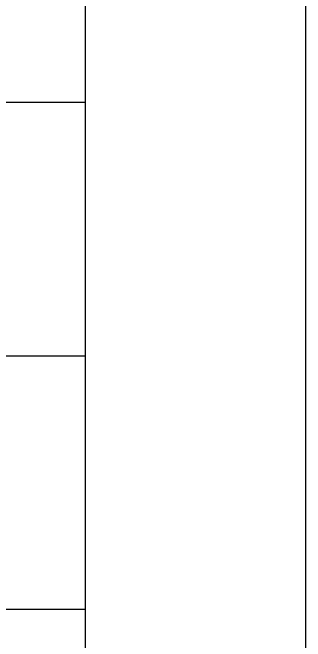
# Model space of a CAD drawing. Header units: millimetres. Extents: x 11482 to 13134, y 681 to 1782.
# Drawn here: x 12872.5 to 12904, y 1331.5 to 1399.1 of the extents above; entities that cross this region are included whole.
import ezdxf
from ezdxf.enums import TextEntityAlignment as Align

# ---------------------------------------------------------------- set-up
doc = ezdxf.new("R2010")
doc.units = ezdxf.units.MM
doc.styles.add('CALIBRI', font='calibri.ttf', dxfattribs={"height": 0.125})

# ---------------------------------------------------------------- blocks, each defined once
blk = doc.blocks.new('Frame1')
at = {"color": 0}
blk.add_line((6491.652, 3041.019), (6491.652, 2012.369), dxfattribs=at)
at = {"style": 'CALIBRI'}
for tag, height, p in [('DESIGNER', 5.59, (6559.297, 2111.566)), ('REVIEWER', 5.59, (6559.297, 2078.023)), ('PAGE', 11.628, (6561.297, 2041.746))]:
    blk.add_attdef(tag, text='', height=height, dxfattribs=at).set_placement(p, align=Align.TOP_LEFT)

msp = doc.modelspace()

# ---------------------------------------------------------------- linework, layer by layer
for points in [[(12880.339, 1471.254), (12880.339, 1171.403), (12747.873, 1171.403), (12747.873, 1471.254), (12820.908, 1471.254)], [(12747.873, 1389.476), (12880.339, 1389.476)], [(12747.873, 1362.217), (12880.339, 1362.217)], [(12747.873, 1334.958), (12880.339, 1334.958)]]:
    msp.add_lwpolyline(points)

# ---------------------------------------------------------------- block references
at = {"xscale": 1.026, "yscale": 1.026, "zscale": 1.026}
msp.add_blockref('Frame1', (6243.604, -1360.878), dxfattribs=at)

doc.saveas('drawing.dxf')
